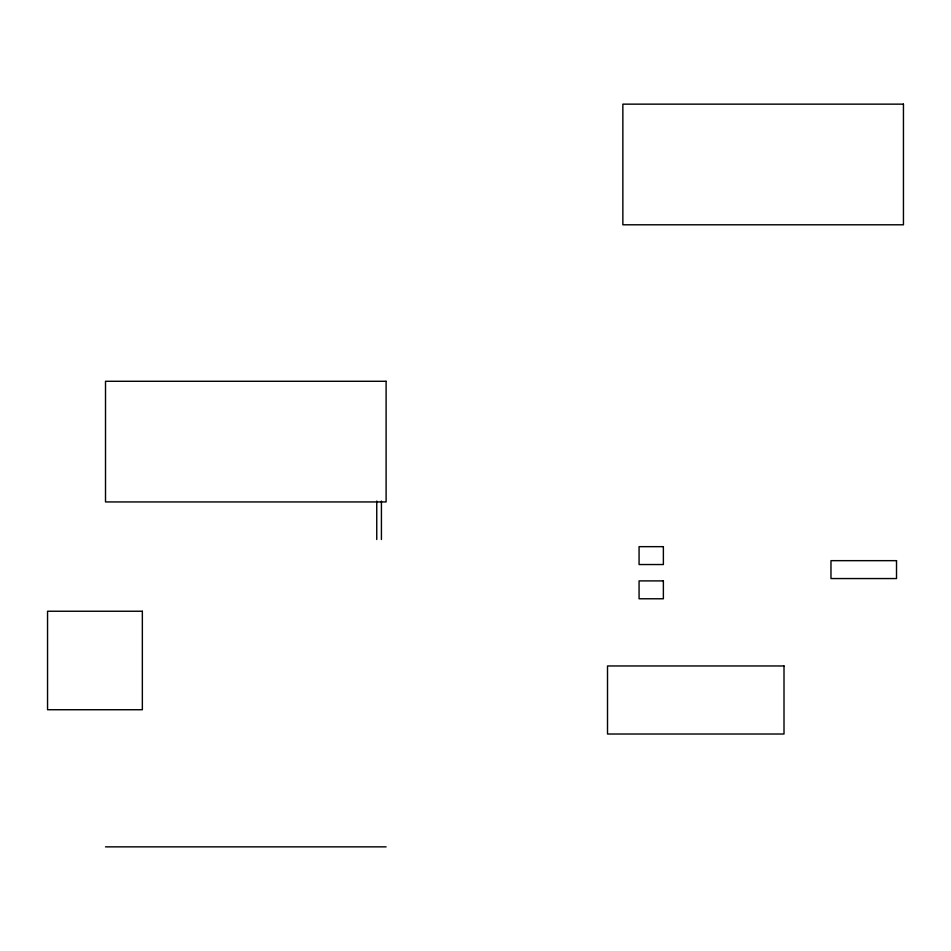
<?xml version="1.0" encoding="UTF-8"?>
<svg xmlns="http://www.w3.org/2000/svg" width="951" height="951" viewBox="0 0 951 951"><rect width="100%" height="100%" fill="white"/><g stroke="black" fill="none" stroke-linecap="round" stroke-linejoin="round"><path stroke-width="1.43" d="M105.513 846.854L386.106 846.854M381.422 501.058L381.422 539.502M376.751 501.058L376.751 539.502M903.45 104.146L622.857 104.146L622.857 224.793L903.45 224.793L903.45 104.146M386.106 381.28L105.513 381.28L105.513 501.938L386.106 501.938L386.106 381.28M663.37 546.659L639.072 546.659L639.072 564.537L663.37 564.537L663.37 546.659M896.52 560.662L830.972 560.662L830.972 578.553L896.52 578.553L896.52 560.662M663.37 580.895L639.072 580.895L639.072 598.773L663.37 598.773L663.37 580.895M142.353 611.243L47.55 611.243L47.55 709.731L142.353 709.731L142.353 611.243M784.004 665.962L607.511 665.962L607.511 734.017L784.004 734.017L784.004 665.962"/></g></svg>
